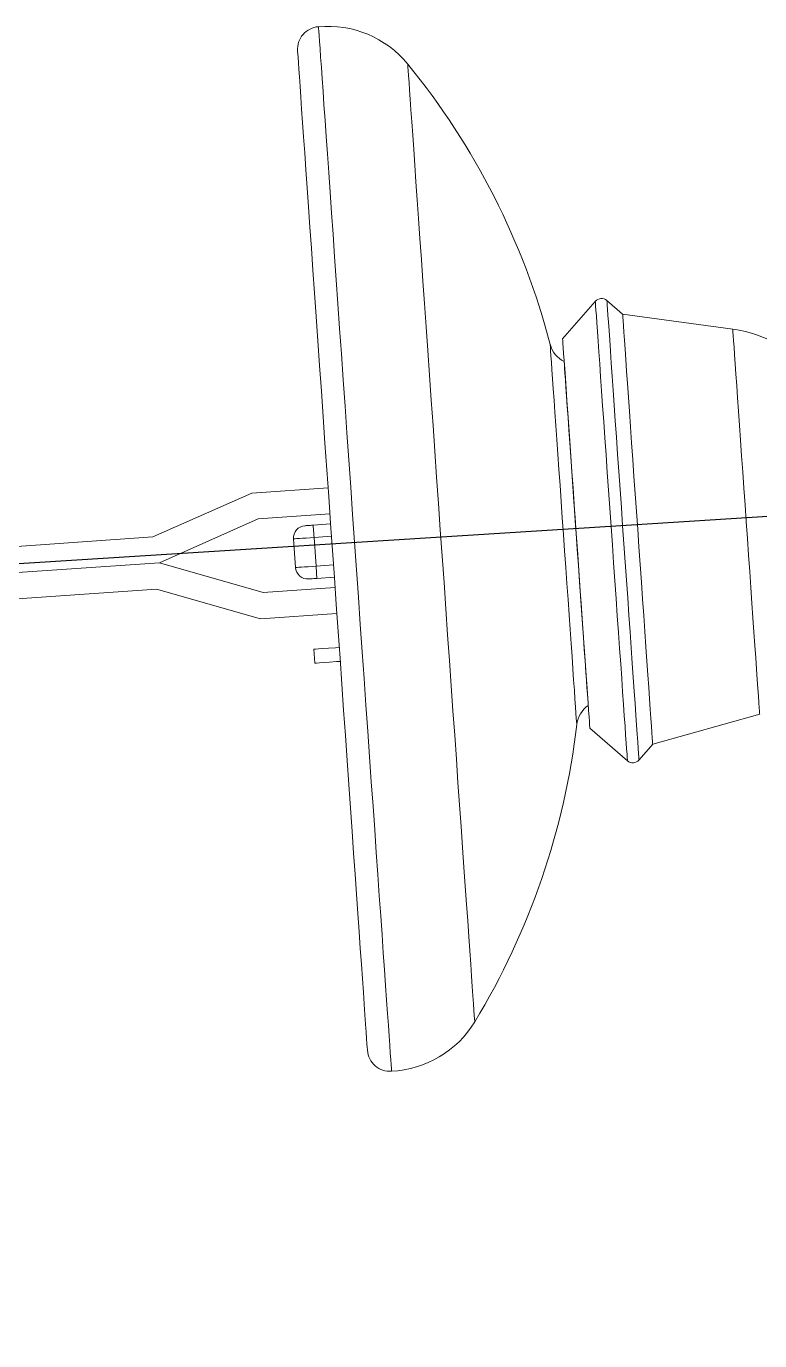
# Model space of a CAD drawing. Header units: millimetres. Extents: x 1587714 to 3094800, y -694377 to -413614.
# Drawn here: x 2353883.6 to 2354062.2, y -551126.1 to -550805.9 of the extents above; entities that cross this region are included whole.
import ezdxf

# ---------------------------------------------------------------- set-up
doc = ezdxf.new("R2010")
doc.units = ezdxf.units.MM

# ---------------------------------------------------------------- blocks, each defined once
blk = doc.blocks.new('poste RT1 vista lateral')
at = {"color": 7, "linetype": 'Continuous', "lineweight": 15}
for p, q in [((-441.8799, 7872.6656), (-449.8458, 7863.5018)), ((-435.2312, 7869.5357), (-439.0584, 7872.8631)), ((-408.4181, 7865.9184), (-435.2312, 7869.5357)), ((-525.5326, 7825.9804), (-549.5718, 7815.2773)), ((-506.9387, 7827.2803), (-525.5326, 7825.9804)), ((-523.9727, 7819.7243), (-506.4958, 7820.946)), ((-548.012, 7809.0212), (-523.9727, 7819.7243)), ((-510.5805, 7818.1546), (-506.3214, 7818.4521)), ((-549.5718, 7815.2773), (-704.5353, 7804.4417)), ((-515.3591, 7814.8129), (-514.8708, 7807.8301)), ((-510.3713, 7815.1619), (-509.883, 7808.1791)), ((-704.0935, 7798.1064), (-548.012, 7809.0212)), ((-704.0924, 7798.1074), (-548.012, 7809.0212)), ((-548.012, 7809.0212), (-522.7171, 7801.7676)), ((-505.4145, 7805.4841), (-509.6737, 7805.1865)), ((-548.6859, 7802.6087), (-703.6505, 7791.7721)), ((-523.3911, 7795.3551), (-548.6859, 7802.6087)), ((-522.7171, 7801.7676), (-505.2401, 7802.9902)), ((-504.7972, 7796.6559), (-523.3911, 7795.3551)), ((-510.3791, 7787.945), (-510.1417, 7784.55)), ((-427.9067, 7764.7917), (-401.858, 7772.1045)), ((-443.219, 7768.7333), (-434.0552, 7760.7672)), ((-431.2337, 7760.9646), (-427.9067, 7764.7917))]:
    blk.add_line(p, q, dxfattribs=at)
at = {"color": 8, "linetype": 'Continuous', "lineweight": 15}
for p, q in [((-506.1121, 7815.4595), (-510.3713, 7815.1619)), ((-509.883, 7808.1791), (-505.6238, 7808.4767))]:
    blk.add_line(p, q, dxfattribs=at)
at = {"color": 5, "linetype": 'Continuous', "lineweight": 15, "flags": 128}
for points in [[(-509.2747, 7939.5525), (-509.2716, 7939.5087), (-509.2468, 7939.1539), (-509.1973, 7938.4463), (-509.1232, 7937.3868), (-509.0248, 7935.9791), (-508.9022, 7934.2272), (-508.7559, 7932.1349), (-508.5863, 7929.7087), (-508.3938, 7926.9564), (-508.1789, 7923.8837), (-507.9424, 7920.5), (-507.6847, 7916.816), (-507.4067, 7912.8401), (-507.1091, 7908.5839), (-506.7927, 7904.0596), (-506.4585, 7899.2798), (-506.1073, 7894.2578), (-505.7402, 7889.0078), (-505.3581, 7883.5433), (-504.9621, 7877.8813), (-504.5534, 7872.0362), (-504.1331, 7866.0252), (-503.7023, 7859.8635), (-503.2622, 7853.5702), (-502.814, 7847.1625), (-502.3591, 7840.6565), (-501.8988, 7834.0724), (-501.4341, 7827.4281), (-500.9665, 7820.7409), (-500.4973, 7814.0309), (-500.0278, 7807.3161), (-499.5592, 7800.6155), (-499.0929, 7793.9475), (-498.6302, 7787.3299), (-498.1724, 7780.7829), (-497.7207, 7774.3247), (-497.2765, 7767.9713), (-496.8409, 7761.7419), (-496.4151, 7755.6536), (-496.0005, 7749.7227), (-495.598, 7743.9673), (-495.2089, 7738.4026), (-494.8341, 7733.043), (-494.4748, 7727.9055), (-494.132, 7723.0027), (-493.8066, 7718.3487), (-493.4995, 7713.958), (-493.2116, 7709.8401), (-492.9436, 7706.0082), (-492.6965, 7702.4739), (-492.4707, 7699.2447), (-492.2669, 7696.3303), (-492.0857, 7693.7401), (-491.9277, 7691.4809), (-491.7933, 7689.5573), (-491.6828, 7687.9771), (-491.5965, 7686.743), (-491.5346, 7685.859), (-491.4975, 7685.3278), (-491.4851, 7685.1504)], [(-514.379, 7933.6827), (-514.3666, 7933.5043), (-514.3291, 7932.9693), (-514.2669, 7932.0796), (-514.1801, 7930.8369), (-514.0688, 7929.2462), (-513.9335, 7927.3112), (-513.7746, 7925.0376), (-513.5924, 7922.4331), (-513.3876, 7919.5044), (-513.1608, 7916.26), (-512.9125, 7912.7095), (-512.6436, 7908.8643), (-512.3548, 7904.7339), (-512.047, 7900.3327), (-511.721, 7895.6711), (-511.3779, 7890.7645), (-511.0186, 7885.627), (-510.6442, 7880.2731), (-510.2559, 7874.7189), (-509.8546, 7868.9806), (-509.4417, 7863.0745), (-509.0182, 7857.0197), (-508.5856, 7850.8313), (-508.1449, 7844.5303), (-507.6976, 7838.1331), (-507.2449, 7831.6596), (-506.7881, 7825.1278), (-506.3287, 7818.558), (-505.868, 7811.9681), (-505.4071, 7805.3782), (-504.9477, 7798.8083), (-504.491, 7792.2766), (-504.0383, 7785.8031), (-503.591, 7779.4058), (-503.1503, 7773.1049), (-502.7177, 7766.9165), (-502.2942, 7760.8616), (-501.8812, 7754.9565), (-501.48, 7749.2173), (-501.0916, 7743.6631), (-500.7172, 7738.3101), (-500.358, 7733.1717), (-500.0148, 7728.265), (-499.6889, 7723.6035), (-499.3811, 7719.2023), (-499.0923, 7715.0719), (-498.8234, 7711.2267), (-498.5751, 7707.6762), (-498.3483, 7704.4318), (-498.1435, 7701.503), (-497.9613, 7698.8986), (-497.8024, 7696.625), (-497.6671, 7694.69), (-497.5558, 7693.0993), (-497.4689, 7691.8566), (-497.4067, 7690.9668), (-497.3693, 7690.4318), (-497.3568, 7690.2535)], [(-452.8711, 7862.2019), (-452.8587, 7862.0255), (-452.8219, 7861.4981), (-452.7607, 7860.6236), (-452.6758, 7859.4096), (-452.5677, 7857.8637), (-452.4373, 7855.9983), (-452.2855, 7853.8277), (-452.1136, 7851.3691), (-451.9228, 7848.6397), (-451.7145, 7845.6624), (-451.4905, 7842.458), (-451.2522, 7839.0505), (-451.0017, 7835.4685), (-450.7407, 7831.7358), (-450.4713, 7827.884), (-450.1956, 7823.9405), (-449.9156, 7819.936), (-449.6334, 7815.9001), (-449.3512, 7811.8651), (-449.0712, 7807.8606), (-448.7954, 7803.9172), (-448.526, 7800.0643), (-448.2651, 7796.3326), (-448.0145, 7792.7496), (-447.7763, 7789.3431), (-447.5523, 7786.1388), (-447.344, 7783.1604), (-447.1531, 7780.432), (-446.9812, 7777.9725), (-446.8295, 7775.8029), (-446.699, 7773.9375), (-446.591, 7772.3916), (-446.506, 7771.1775), (-446.4449, 7770.303), (-446.408, 7769.7756), (-446.3957, 7769.5992)]]:
    blk.add_lwpolyline(points, dxfattribs=at)
at = {"color": 8, "linetype": 'Continuous', "lineweight": 15, "flags": 128}
for points in [[(-487.5489, 7930.4469), (-487.5365, 7930.2704), (-487.4995, 7929.7392), (-487.4377, 7928.8561), (-487.3515, 7927.624), (-487.2412, 7926.0466), (-487.107, 7924.1278), (-486.9494, 7921.8743), (-486.769, 7919.2927), (-486.566, 7916.3907), (-486.3413, 7913.1768), (-486.0955, 7909.6615), (-485.8293, 7905.8554), (-485.5436, 7901.7689), (-485.2392, 7897.4164), (-484.917, 7892.8092), (-484.5781, 7887.9626), (-484.2235, 7882.8909), (-483.8541, 7877.6085), (-483.4712, 7872.1335), (-483.076, 7866.4811), (-482.6695, 7860.6684), (-482.2531, 7854.7137), (-481.828, 7848.635), (-481.3955, 7842.4494), (-480.957, 7836.1781), (-480.5137, 7829.839), (-480.067, 7823.4503), (-479.6182, 7817.0331), (-479.1688, 7810.6062), (-478.7201, 7804.188), (-478.2733, 7797.8003), (-477.83, 7791.4603), (-477.3915, 7785.1889), (-476.959, 7779.0043), (-476.5339, 7772.9256), (-476.1175, 7766.9709), (-475.7111, 7761.1582), (-475.3158, 7755.5058), (-474.933, 7750.0298), (-474.5636, 7744.7484), (-474.2089, 7739.6767), (-473.87, 7734.8292), (-473.5479, 7730.2229), (-473.2435, 7725.8694), (-472.9578, 7721.7839), (-472.6916, 7717.9768), (-472.4458, 7714.4616), (-472.2211, 7711.2486), (-472.0181, 7708.3466), (-471.8376, 7705.7641), (-471.68, 7703.5105), (-471.5459, 7701.5927), (-471.4355, 7700.0144), (-471.3494, 7698.7822), (-471.2876, 7697.8991), (-471.2505, 7697.3689), (-471.2381, 7697.1915)], [(-441.8799, 7872.6656), (-441.8768, 7872.6208), (-441.8521, 7872.268), (-441.8029, 7871.5632), (-441.7293, 7870.5113), (-441.632, 7869.1199), (-441.5115, 7867.3975), (-441.3686, 7865.3538), (-441.2042, 7863.003), (-441.0194, 7860.3594), (-440.8153, 7857.4402), (-440.5931, 7854.2635), (-440.3544, 7850.8494), (-440.1005, 7847.2197), (-439.8332, 7843.3964), (-439.5541, 7839.4053), (-439.2649, 7835.2702), (-438.9676, 7831.0177), (-438.664, 7826.6747), (-438.3559, 7822.2697), (-438.0454, 7817.8284), (-437.7344, 7813.3805), (-437.4248, 7808.9545), (-437.1186, 7804.5762), (-436.8179, 7800.2751), (-436.5244, 7796.0789), (-436.2401, 7792.0125), (-435.9667, 7788.1014), (-435.7059, 7784.3726), (-435.4594, 7780.8478), (-435.2288, 7777.549), (-435.0154, 7774.4992), (-434.8208, 7771.7154), (-434.6461, 7769.2158), (-434.4923, 7767.0176), (-434.3605, 7765.1331), (-434.2515, 7763.5748), (-434.1661, 7762.3522), (-434.1046, 7761.4729), (-434.0676, 7760.9437), (-434.0552, 7760.7672), (-434.0552, 7760.7672)], [(-439.0584, 7872.8631), (-439.0553, 7872.8182), (-439.0306, 7872.4654), (-438.9813, 7871.7606), (-438.9078, 7870.7087), (-438.8105, 7869.3173), (-438.69, 7867.595), (-438.5471, 7865.5512), (-438.3827, 7863.2004), (-438.1979, 7860.5568), (-437.9938, 7857.6376), (-437.7716, 7854.461), (-437.5328, 7851.0468), (-437.279, 7847.4171), (-437.0117, 7843.5938), (-436.7326, 7839.6027), (-436.4434, 7835.4676), (-436.1461, 7831.2151), (-435.8424, 7826.8721), (-435.5344, 7822.4671), (-435.2238, 7818.0258), (-434.9128, 7813.5779), (-434.6033, 7809.1509), (-434.2971, 7804.7736), (-433.9964, 7800.4725), (-433.7029, 7796.2754), (-433.4186, 7792.2089), (-433.1451, 7788.2988), (-432.8843, 7784.57), (-432.6379, 7781.0452), (-432.4072, 7777.7464), (-432.1939, 7774.6966), (-431.9993, 7771.9128), (-431.8245, 7769.4132), (-431.6708, 7767.215), (-431.539, 7765.3306), (-431.43, 7763.7722), (-431.3445, 7762.5496), (-431.283, 7761.6704), (-431.246, 7761.1411), (-431.2337, 7760.9646)], [(-408.4181, 7865.9184), (-408.4057, 7865.7401), (-408.3683, 7865.206), (-408.3064, 7864.32), (-408.2203, 7863.0898), (-408.1108, 7861.5239), (-407.9786, 7859.6346), (-407.8249, 7857.4355), (-407.6507, 7854.9445), (-407.4574, 7852.1798), (-407.2465, 7849.1633), (-407.0194, 7845.917), (-406.7781, 7842.4656), (-406.5243, 7838.836), (-406.2599, 7835.0546), (-405.987, 7831.1522), (-405.7076, 7827.1573), (-405.4239, 7823.1003), (-405.1381, 7819.0119), (-404.8522, 7814.9235), (-404.5685, 7810.8666), (-404.2891, 7806.8717), (-404.0162, 7802.9683), (-403.7518, 7799.1879), (-403.498, 7795.5582), (-403.2567, 7792.1069), (-403.0297, 7788.8606), (-402.8187, 7785.8431), (-402.6254, 7783.0794), (-402.4512, 7780.5874), (-402.2974, 7778.3892), (-402.1653, 7776.5), (-402.0558, 7774.9341), (-401.9698, 7773.7029), (-401.9079, 7772.8179), (-401.8705, 7772.2838), (-401.858, 7772.1045), (-401.858, 7772.1045)]]:
    blk.add_lwpolyline(points, dxfattribs=at)
at = {"color": 7, "linetype": 'Continuous', "lineweight": 15, "flags": 128}
for points in [[(-435.2312, 7869.5357), (-435.2187, 7869.3564), (-435.1813, 7868.8214), (-435.1191, 7867.9335), (-435.0328, 7866.6985), (-434.9227, 7865.1249), (-434.7898, 7863.2233), (-434.6349, 7861.0079), (-434.459, 7858.4921), (-434.2633, 7855.695), (-434.0493, 7852.6347), (-433.8183, 7849.3311), (-433.572, 7845.8083), (-433.312, 7842.0899), (-433.0401, 7838.2008), (-432.7581, 7834.1687), (-432.468, 7830.0202), (-432.1718, 7825.784), (-431.8714, 7821.4886), (-431.569, 7817.1637), (-431.2665, 7812.8388), (-430.9662, 7808.5434), (-430.67, 7804.3072), (-430.3799, 7800.1587), (-430.0979, 7796.1257), (-429.826, 7792.2375), (-429.566, 7788.5191), (-429.3196, 7784.9963), (-429.0886, 7781.6927), (-428.8746, 7778.6324), (-428.679, 7775.8343), (-428.5031, 7773.3195), (-428.3482, 7771.1041), (-428.2152, 7769.2025), (-428.1052, 7767.6289), (-428.0188, 7766.3939), (-427.9567, 7765.506), (-427.9193, 7764.9701), (-427.9067, 7764.7917)], [(-449.8458, 7863.5018), (-449.8428, 7863.4579), (-449.8183, 7863.107), (-449.7694, 7862.4089), (-449.6967, 7861.3675), (-449.6005, 7859.9913), (-449.4815, 7858.2909), (-449.3407, 7856.2777), (-449.1792, 7853.967), (-448.998, 7851.3758), (-448.7985, 7848.5243), (-448.5823, 7845.4325), (-448.351, 7842.1242), (-448.1062, 7838.6223), (-447.8497, 7834.9545), (-447.5834, 7831.1474), (-447.3094, 7827.2288), (-447.0296, 7823.2272), (-446.7462, 7819.1741), (-446.4611, 7815.098), (-446.1766, 7811.0287), (-445.8948, 7806.9985), (-445.6176, 7803.035), (-445.3472, 7799.1679), (-445.0856, 7795.4266), (-444.8347, 7791.8389), (-444.5964, 7788.4305), (-444.3724, 7785.2271), (-444.1644, 7782.2526), (-443.974, 7779.5289), (-443.8024, 7777.076), (-443.6511, 7774.9121), (-443.5211, 7773.0534), (-443.4134, 7771.5132), (-443.3288, 7770.304), (-443.268, 7769.4333), (-443.2313, 7768.9087), (-443.219, 7768.7333)], [(-449.464, 7858.0201), (-449.4515, 7857.8408), (-449.4141, 7857.3058), (-449.3521, 7856.4198), (-449.2661, 7855.1905), (-449.1568, 7853.6265), (-449.0251, 7851.743), (-448.8721, 7849.5562), (-448.6992, 7847.0833), (-448.5079, 7844.3463), (-448.2996, 7841.3689), (-448.0764, 7838.176), (-447.84, 7834.7943), (-447.5924, 7831.2542), (-447.3357, 7827.5845), (-447.0723, 7823.8165), (-446.8042, 7819.9837), (-446.5339, 7816.1175), (-446.2635, 7812.2513), (-445.9954, 7808.4176), (-445.732, 7804.6496), (-445.4754, 7800.9799), (-445.2278, 7797.4398), (-444.9914, 7794.0581), (-444.7681, 7790.8652), (-444.5599, 7787.8878), (-444.3685, 7785.1508), (-444.1956, 7782.6779), (-444.0427, 7780.4911), (-443.9109, 7778.6076), (-443.8016, 7777.0445), (-443.7156, 7775.8143), (-443.6536, 7774.9283), (-443.6163, 7774.3933), (-443.6037, 7774.215), (-443.6037, 7774.215)], [(-512.5757, 7818.0153), (-512.5374, 7818.0172), (-512.4238, 7818.0258), (-512.2394, 7818.0382), (-511.9913, 7818.0554), (-511.689, 7818.0773), (-511.3441, 7818.1012), (-510.9698, 7818.1269), (-510.5805, 7818.1546)], [(-510.5805, 7818.1546), (-510.5765, 7818.0974), (-510.5646, 7817.9266), (-510.5453, 7817.6501), (-510.5193, 7817.2781), (-510.4875, 7816.8242), (-510.4514, 7816.3073), (-510.4121, 7815.7456), (-510.3713, 7815.1619)], [(-510.3713, 7815.1619), (-511.3444, 7815.0933), (-512.28, 7815.0284), (-513.1424, 7814.9683), (-513.8982, 7814.9149), (-514.5185, 7814.872), (-514.9794, 7814.8396), (-515.2633, 7814.8196), (-515.3591, 7814.8129)], [(-514.8708, 7807.8301), (-514.775, 7807.8368), (-514.4911, 7807.8568), (-514.0302, 7807.8892), (-513.4099, 7807.9321), (-512.6541, 7807.9846), (-511.7918, 7808.0456), (-510.8561, 7808.1105), (-509.883, 7808.1791)], [(-509.883, 7808.1791), (-509.8421, 7807.5945), (-509.8029, 7807.0338), (-509.7668, 7806.5159), (-509.735, 7806.0629), (-509.709, 7805.6901), (-509.6897, 7805.4135), (-509.6778, 7805.2437), (-509.6737, 7805.1865)], [(-509.6737, 7805.1865), (-510.063, 7805.1589), (-510.4372, 7805.1331), (-510.7822, 7805.1083), (-511.0845, 7805.0873), (-511.3326, 7805.0702), (-511.517, 7805.0568), (-511.6305, 7805.0492), (-511.6689, 7805.0463)], [(-504.2182, 7788.3761), (-505.1427, 7788.3112), (-506.8137, 7788.1939), (-508.1918, 7788.0976), (-509.2503, 7788.0242), (-509.9685, 7787.9736), (-510.3324, 7787.9479), (-510.3791, 7787.945)], [(-503.9807, 7784.9801), (-504.9053, 7784.9162), (-506.5763, 7784.7989), (-507.9544, 7784.7025), (-509.0129, 7784.6282), (-509.731, 7784.5786), (-510.095, 7784.5528), (-510.1417, 7784.55)]]:
    blk.add_lwpolyline(points, dxfattribs=at)
at = {"color": 5, "linetype": 'Continuous', "lineweight": 15}
for centre, radius, start, end in [((-508.8924, 7934.0663), 5.5, 93.984922, 184), ((-506.9565, 7914.6131), 25.0474, 39.209971, 95.310398), ((-627.013, 7816.65), 180, 14.657221, 39.213083), ((-446.5823, 7863.8463), 6.5003, 194.657221, 243.684476), ((-439.9392, 7768.8458), 6.5003, 124.315524, 173.342779), ((-625.1824, 7790.4716), 180, 328.786917, 353.342779), ((-492.6605, 7710.1706), 25.0474, 272.689602, 328.790029), ((-491.8702, 7690.6373), 5.5, 184, 274.015078)]:
    blk.add_arc(centre, radius, start, end, dxfattribs=at)
at = {"color": 7, "linetype": 'Continuous', "lineweight": 15}
for centre, radius, start, end in [((-440.3705, 7871.3532), 2, 49, 139), ((-412.4286, 7836.1881), 30, 34.89653, 82.317581), ((-512.3664, 7815.0223), 3, 94, 184), ((-511.8781, 7808.0393), 3, 184, 274), ((-432.7431, 7762.2764), 2, 229, 319)]:
    blk.add_arc(centre, radius, start, end, dxfattribs=at)

msp = doc.modelspace()

# ---------------------------------------------------------------- linework, layer by layer
at = {"color": 5}
msp.add_arc((2329906.2827, -170529.9127), 381161.6973, 266.324495798, 273.656697268, dxfattribs=at)

# ---------------------------------------------------------------- block references
msp.add_blockref('poste RT1 vista lateral', (2354464.0477, -558745.6049))

doc.saveas('drawing.dxf')
